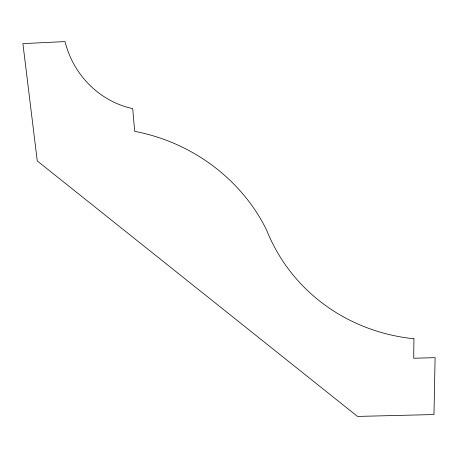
<?xml version="1.0" encoding="UTF-8"?>
<svg xmlns="http://www.w3.org/2000/svg" width="458" height="458" viewBox="0 0 458 458"><rect width="100%" height="100%" fill="white"/><g stroke="black" fill="none" stroke-linecap="round" stroke-linejoin="round"><path stroke-width="0.69" d="M413.935 338.765L413.706 358.259L435.1 357.664L433.966 414.547L357.503 416.419L37.264 160.947L22.9 43.636L65.03 41.581A88.6 84.318 67.7 0 0 132.706 108.626L134.681 131.343A174.779 160.363 22.7 0 1 266.636 230.151A195.509 182.565 -33.2 0 0 413.935 338.765"/></g></svg>
